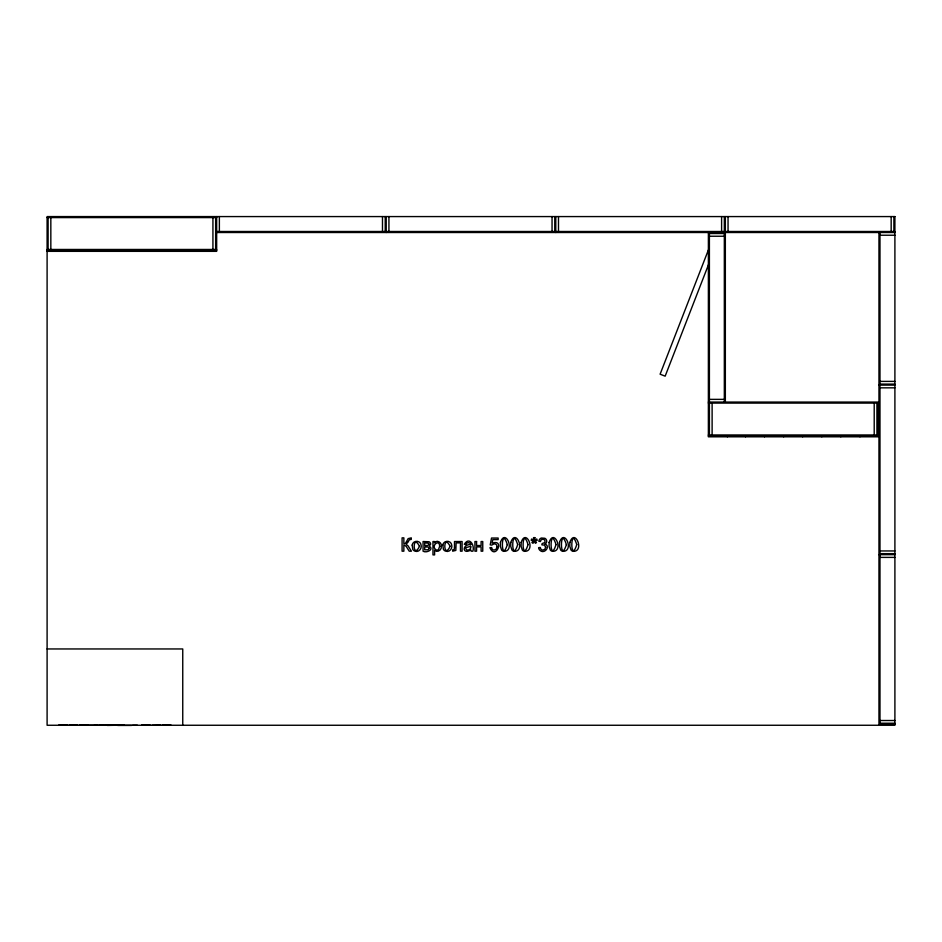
<?xml version="1.0" encoding="UTF-8"?>
<svg xmlns="http://www.w3.org/2000/svg" width="942" height="942" viewBox="0 0 942 942"><rect width="100%" height="100%" fill="white"/><g stroke="black" fill="none" stroke-linecap="round" stroke-linejoin="round"><path stroke-width="1.41" d="M708.384 249.983L660.106 374.198L665.158 376.164L708.667 264.231M47.1 217.59L216.66 217.59M216.66 231.496L894.9 231.496M216.66 232.509L894.9 232.509M709.397 233.534L724.327 233.534M879.981 235.229L894.9 235.229M709.397 236.242L724.327 236.242M47.1 249.465L216.66 249.465M47.1 250.49L216.66 250.49M47.1 251.337L216.66 251.337L216.66 216.578M879.981 381.392L894.9 381.392M879.981 384.101L894.9 384.101M878.957 385.113L894.9 385.113M879.981 387.833L894.9 387.833M709.397 399.361L724.327 399.361M708.384 402.069L877.944 402.069L877.932 436.805L708.372 436.805L708.384 232.509M708.384 403.094L877.944 403.094M708.384 434.968L877.944 434.968M708.372 435.958L877.944 435.981M879.981 550.952L894.9 550.952M879.981 553.66L894.9 553.66M878.957 554.673L894.9 554.673M879.981 557.393L894.9 557.393M47.1 648.956L182.748 648.956L182.748 725.258M879.981 720.512L894.9 720.512M879.981 723.221L894.9 723.221M894.9 724.233L878.957 724.233L878.957 232.509M58.687 725.081L67.483 725.081M69.072 725.081L77.774 725.081M79.434 725.081L88.136 725.081M114.182 725.081L105.339 725.258M115.701 725.081L124.391 725.081M141.594 725.081L150.296 725.081M160.799 725.081L151.956 725.258M162.318 725.081L171.02 725.081M107.282 725.422L116.172 725.258M117.644 725.422L131.609 725.422M893.887 216.578L893.887 231.496M891.167 216.578L891.167 231.496M879.981 232.509L879.981 724.233M876.931 403.094L876.931 434.968M874.211 403.094L874.211 434.968M859.964 435.958L859.964 436.805M840.806 435.958L840.806 436.805M821.813 435.958L821.813 436.805M802.655 435.958L802.655 436.805M783.662 435.958L783.662 436.805M764.504 435.958L764.504 436.805M745.511 435.958L745.511 436.805M728.048 216.578L728.048 231.496M727.365 435.958L727.365 436.805M725.34 216.578L725.34 402.069M724.327 216.578L724.327 231.496M724.327 232.509L724.327 402.069M721.607 216.578L721.607 231.496M712.117 403.094L712.117 434.968M709.397 232.509L709.397 402.069M709.397 403.094L709.397 434.968M558.488 216.578L558.488 231.496M555.78 216.578L555.78 232.509M554.767 216.578L554.767 231.496M552.047 216.578L552.047 231.496M388.928 216.578L388.928 231.496M386.22 216.578L386.22 232.509M385.207 216.578L385.207 231.496M382.487 216.578L382.487 231.496M219.368 216.578L219.368 231.496M215.647 217.59L215.647 249.465M212.927 217.59L212.927 249.465M198.691 250.49L198.691 251.337M179.522 250.49L179.522 251.337M160.54 250.49L160.54 251.337M141.371 250.49L141.371 251.337M137.402 725.258L132.492 725.258M122.389 250.49L122.389 251.337M106.752 725.258L99.675 725.258M103.655 725.258L94.436 725.258M103.22 250.49L103.22 251.337M96.991 725.258L82.837 725.258M84.238 250.49L84.238 251.337M66.093 250.49L66.093 251.337M50.833 217.59L50.833 249.465M48.113 217.59L48.113 249.465M470.741 544.629C462.122 543.911 461.957 555.144 470.87 549.998L471.2 551.188L472.908 551.188C474.839 544.853 469.151 536.245 464.288 544.288L465.89 544.5L466.702 543.075L468.41 542.663L470.282 543.216L470.741 544.629M507.314 544.617C500.732 565.541 500.779 523.67 507.314 544.617M517.676 544.617C511.094 565.541 511.141 523.67 517.676 544.617M528.038 544.617C521.456 565.541 521.503 523.67 528.038 544.617M556.015 544.617C549.433 565.541 549.48 523.67 556.015 544.617M566.377 544.617C559.795 565.541 559.842 523.67 566.377 544.617M576.74 544.617C570.157 565.541 570.204 523.67 576.74 544.617M454.491 547.891L454.126 549.716L452.678 549.822L452.678 551.176L455.81 550.422L456.128 542.886L460.473 542.886L460.473 551.188L462.098 551.188L462.098 541.532L454.491 541.532L454.491 547.891M439.678 546.278L438.489 549.539A2.273 2.273 0 0 1 437.029 550.057A2.237 2.237 0 0 1 435.604 549.563C430.812 545.477 439.596 538.671 439.678 546.278M419.461 546.301C412.608 560.737 412.29 532.159 419.461 546.301M450.088 546.301C443.235 560.737 442.917 532.159 450.088 546.301M500.426 542.474L500.379 546.36L501.615 550.034A3.521 3.521 0 0 0 503.735 551.329C515.663 551.824 505.359 527.449 500.426 542.474M510.788 542.474L510.741 546.36L511.977 550.034A3.521 3.521 0 0 0 514.096 551.329C526.025 551.824 515.721 527.449 510.788 542.474M521.15 542.474L521.103 546.36L522.339 550.034A3.521 3.521 0 0 0 524.458 551.329C536.387 551.824 526.083 527.449 521.15 542.474M549.127 542.474L549.08 546.36L550.316 550.034A3.521 3.521 0 0 0 552.436 551.329C564.364 551.824 554.049 527.449 549.127 542.474M559.489 542.474L559.442 546.36L560.678 550.034A3.521 3.521 0 0 0 562.798 551.329C574.726 551.824 564.411 527.449 559.489 542.474M569.851 542.474L569.804 546.36L571.04 550.034A3.521 3.521 0 0 0 573.16 551.329C585.088 551.824 574.785 527.449 569.851 542.474M470.729 546.937C471.447 549.763 466.384 551.588 465.76 548.597A1.389 1.389 0 0 1 466.255 547.514L470.729 546.336L470.729 546.937M497.046 546.819L496.222 549.174L494.22 550.069A2.414 2.414 0 0 1 491.971 548.656L491.653 547.549L489.934 547.691C495.233 560.502 505.371 538.612 492.113 543.181L492.831 539.601L498.153 539.601L498.153 538.035L491.524 538.035L490.229 544.888L491.771 545.088L494.197 543.793L495.833 544.252A2.614 2.614 0 0 1 496.846 545.559L497.046 546.819M412.196 545.1L412.796 549.386A4.062 4.062 0 0 0 414.798 551.082C419.002 552.883 422.522 548.008 420.838 544.17A4.215 4.215 0 0 0 419.202 542.05C416.623 540.272 412.455 541.815 412.196 545.1M442.811 545.1L443.423 549.386A4.062 4.062 0 0 0 445.413 551.082C449.628 552.883 453.149 548.008 451.453 544.17A4.215 4.215 0 0 0 449.829 542.05C447.25 540.272 443.081 541.815 442.811 545.1M545.642 547.29L544.853 549.268L542.898 550.069A2.367 2.367 0 0 1 540.661 548.644L540.284 547.455L538.647 547.667L538.789 548.468A3.933 3.933 0 0 0 539.966 550.375C544.217 554.661 551.141 546.254 544.888 543.97L545.689 543.475A2.814 2.814 0 0 0 546.725 541.261L546.607 540.378A3.379 3.379 0 0 0 544.829 538.271L541.367 538.023A3.686 3.686 0 0 0 539.307 539.79L538.812 541.25L540.449 541.544C540.343 538.718 545.018 538.294 545.041 541.226C545.406 543.852 541.238 542.439 541.874 544.876L544.511 545.1L545.642 547.29M534.856 537.623L534.644 539.884L536.787 539.012L537.211 540.296L534.938 540.814L536.504 542.533L535.421 543.298L534.173 541.344L532.984 543.298L531.912 542.533L533.419 540.814L531.194 540.296L531.618 539.012L533.714 539.896L533.537 537.623L534.856 537.623M441.351 546.289C441.975 549.845 437.194 553.26 434.603 550.187L434.603 554.897L432.967 554.897L432.967 541.532L434.462 541.532L434.462 542.78C436.829 539.366 442.045 542.533 441.351 546.289M430.576 544.099L429.422 546.16C434.333 549.61 426.337 553.319 423.076 551.188L423.076 541.532L428.928 541.756A2.496 2.496 0 0 1 430.447 543.287L430.576 544.099M428.904 544.252L427.903 545.489L424.712 545.595L424.712 542.886L428.363 543.181L428.904 544.252M429.328 548.409L428.045 549.763L424.712 549.845L424.712 546.937L428.245 547.043L429.328 548.409M408.369 541.532L406.12 544.37L408.039 545.842L411.418 551.188L409.217 551.188L406.143 546.301L403.859 544.947L403.859 551.188L402.093 551.188L402.093 537.847L403.859 537.847L403.859 543.699L405.555 543.228L408.157 538.624L411.289 537.858L411.289 539.389L409.323 539.778L408.369 541.532M894.9 216.578L47.1 216.578L47.1 725.258L894.9 725.258L894.9 216.578M476.57 541.532L474.933 541.532L474.933 551.188L476.57 551.188L476.57 546.902L481.115 546.902L481.115 551.188L482.751 551.188L482.751 541.532L481.115 541.532L481.115 545.548L476.57 545.548L476.57 541.532"/></g></svg>
